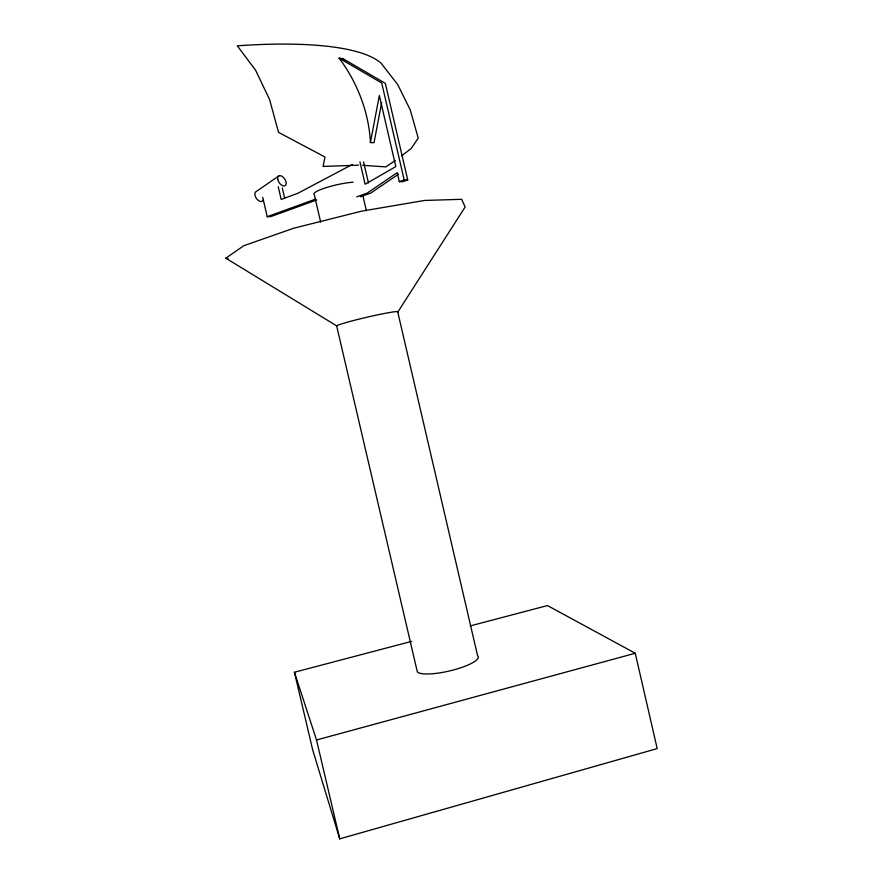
<?xml version="1.0" encoding="UTF-8"?>
<svg xmlns="http://www.w3.org/2000/svg" width="883" height="883" viewBox="0 0 883 883"><rect width="100%" height="100%" fill="white"/><g stroke="black" fill="none" stroke-linecap="round" stroke-linejoin="round"><path stroke-width="1.32" d="M381.677 102.494L374.028 142.693L370.419 142.571L379.337 95.485L395.816 166.589L365.132 184.249L359.944 161.898M397.78 312.118L465.142 206.975L461.654 199.315L424.513 200.452L361.82 211.125L293.829 228.189L243.785 245.717L225.816 258.189L336.644 325.849L417.317 671.808A31.49 7.307 -13.1 0 0 453.498 669.954A31.49 7.307 -13.1 0 0 477.582 655.694L397.78 312.118A31.645 1.733 -13.1 0 0 371.213 316.246A31.645 1.733 -13.1 0 0 336.644 325.849M401.666 155.849L411.147 148.521L418.233 138.123L410.231 109.856L397.681 84.525L381.18 63.322A258.311 62.439 -11 0 0 237.306 45.817L255.584 70.21L269.591 99.547L278.553 132.373L324.977 157.008L323.068 166.434L358.608 165.165M279.205 175.684L256.434 191.379A5.762 3.377 55.8 0 0 256.589 198.697A5.762 3.377 55.8 0 0 263.112 200.242M398.542 174.15L370.794 193.046L360.385 196.743M395.341 160.441L385.871 166.887L362.703 165.298M352.405 164.415L298.134 193.145L281.202 199.448L278.222 186.688M262.692 197.284L267.24 216.71L315.584 199.094M316.721 199.933L270.971 216.556L267.24 216.71M356.776 196.832L367.196 193.123L397.218 172.627L399.315 181.688L402.847 181.655L407.714 179.922L385.341 83.333L342.825 58.598L339.105 58.146C357.273 82.274 368.939 112.329 370.419 142.571M399.315 181.688L404.182 179.944L407.714 179.922M411.633 641.367L294.436 672.25L312.714 750.009L339.734 838.85L657.184 748.596L635.263 653.254L547.471 605.561L470.231 625.915M294.436 672.25L316.522 739.987L635.263 653.254M225.816 258.189L228.322 258.951M339.105 58.146L381.71 82.969L404.182 179.944M342.825 58.598L344.381 60.717M316.522 739.987L339.734 838.85M320.672 222.141L314.249 194.558A23.742 3.874 -13.1 0 1 326.147 187.649A23.742 3.874 -13.1 0 1 353.156 182.207M282.262 187.913L284.635 198.079M363.564 161.942L368.432 182.902M362.99 196.158L366.368 210.673M277.704 179.106A5.861 3.333 56.1 0 0 284.668 185.916A5.861 3.333 56.1 0 0 283.399 177.384A5.861 3.333 56.1 0 0 277.704 179.106"/></g></svg>
